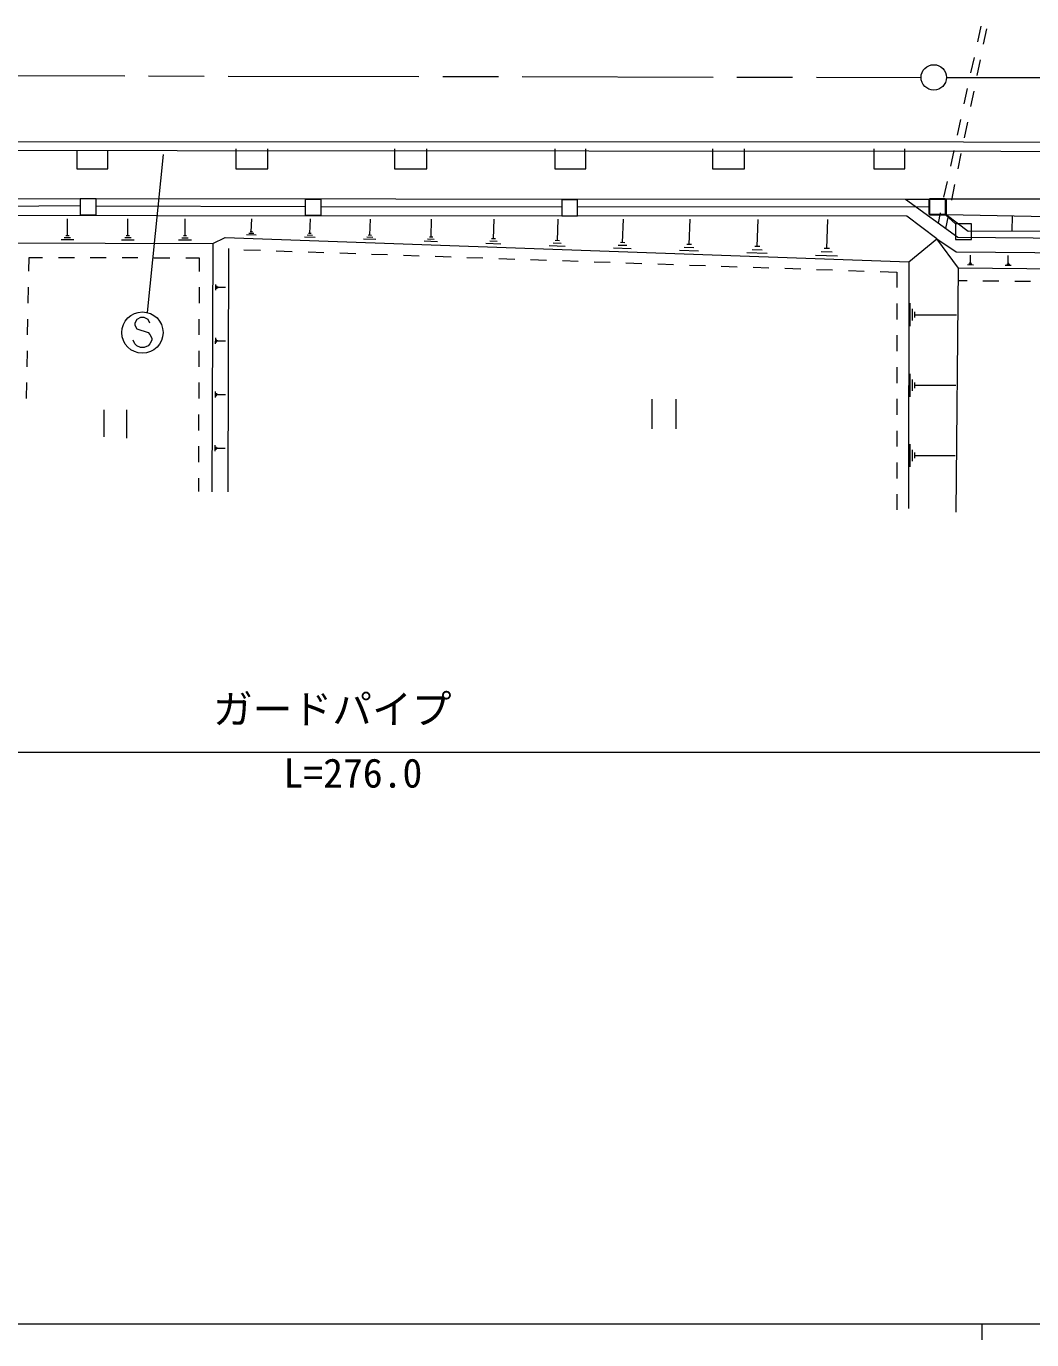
# Model space of a CAD drawing. Units: millimetres, scale not verified. Extents: x 40000 to 680000, y 20000 to 380000.
# Drawn here: x 207924 to 271146, y 204000 to 286606 of the extents above; entities that cross this region are included whole.
import ezdxf
from ezdxf.enums import TextEntityAlignment as Align

# ---------------------------------------------------------------- set-up
doc = ezdxf.new("R2010")
doc.units = ezdxf.units.MM
doc.header["$LTSCALE"] = 1000
doc.linetypes.add('CHAIN', pattern=[18.5, 12, -1.5, 3.5, -1.5])
for name, color, linetype, lineweight in [('M-BGD', 7, 'Continuous', 13), ('M-BMK', 2, 'CHAIN', 13), ('M-BMK-ROW', 30, 'Continuous', 13), ('M-BMK-SRVR', 3, 'Continuous', 13), ('M-STR-HTXT', 7, 'Continuous', 13), ('M-STR-STRC', 7, 'Continuous', 13), ('M-STR-STRD', 7, 'Continuous', 13), ('M-TTL-BAND', 7, 'Continuous', 13)]:
    doc.layers.add(name, color=color, linetype=linetype, lineweight=lineweight)
doc.styles.add('ＭＳ ゴシック', font='')
doc.styles.get('ＭＳ ゴシック').set_extended_font_data('MS Gothic')

msp = doc.modelspace()

# ---------------------------------------------------------------- linework, layer by layer
at = {"layer": 'M-BGD'}
for p, q in [((267751, 285629), (267963, 286606)), ((268297, 286451), (268097, 285471)), ((267327, 283674), (267539, 284652)), ((267897, 284491), (267697, 283511)), ((266902, 281720), (267114, 282697)), ((267497, 282532), (267297, 281552)), ((266478, 279765), (266690, 280743)), ((267097, 280572), (266897, 279592)), ((266053, 277811), (266266, 278788)), ((266697, 278612), (266497, 277632)), ((265629, 275857), (265841, 276834)), ((266297, 276653), (266097, 275673)), ((360002, 275871), (265767, 275726)), ((216202, 274692), (186131, 274700)), ((210512, 273434), (210515, 274492)), ((214311, 273425), (214314, 274491)), ((263301, 274655), (216202, 274692)), ((217905, 273418), (217908, 274491)), ((222074, 273675), (222104, 274488)), ((225761, 273568), (225794, 274485)), ((229527, 273460), (229563, 274482)), ((233373, 273349), (233414, 274479)), ((237303, 273235), (237347, 274476)), ((241317, 273119), (241366, 274473)), ((245417, 273001), (245470, 274469)), ((249606, 272880), (249663, 274466)), ((253885, 272757), (253946, 274463)), ((258255, 272630), (258321, 274459)), ((265177, 273227), (263301, 274655)), ((265275, 274227), (265417, 274879)), ((265897, 274693), (265734, 273893)), ((269922, 273727), (269936, 274678)), ((210611, 273433), (210413, 273434)), ((214411, 273425), (214212, 273426)), ((222372, 273460), (221762, 273482)), ((222223, 273567), (221918, 273578)), ((222151, 273672), (221998, 273677)), ((225929, 273447), (225585, 273460)), ((225847, 273565), (225675, 273571)), ((229623, 273456), (229431, 273463)), ((174266, 273076), (219660, 272945)), ((210908, 273168), (210114, 273170)), ((210710, 273301), (210313, 273302)), ((214710, 273158), (213911, 273160)), ((214511, 273292), (214111, 273293)), ((218306, 273149), (217502, 273151)), ((218106, 273284), (217703, 273285)), ((218005, 273418), (217804, 273419)), ((219660, 272945), (219589, 257318)), ((219660, 272945), (220429, 273330)), ((220429, 273330), (263410, 271788)), ((220623, 257318), (220668, 272639)), ((226096, 273327), (225409, 273351)), ((229901, 273190), (229134, 273218)), ((229714, 273325), (229330, 273339)), ((233787, 273051), (232939, 273081)), ((233580, 273200), (233156, 273215)), ((233479, 273345), (233268, 273352)), ((237757, 272908), (236827, 272942)), ((237530, 273072), (237065, 273088)), ((237419, 273231), (237187, 273239)), ((241812, 272763), (240797, 272799)), ((241565, 272941), (241057, 272959)), ((241444, 273115), (241190, 273124)), ((245955, 272614), (244854, 272654)), ((245686, 272808), (245135, 272827)), ((245555, 272996), (245280, 273006)), ((249896, 272671), (249301, 272693)), ((249755, 272875), (249457, 272885)), ((254044, 272751), (253725, 272762)), ((258427, 272624), (258084, 272637)), ((263410, 271788), (265177, 273227)), ((266549, 271400), (265177, 273227)), ((208086, 271194), (208102, 272061)), ((208102, 272061), (208948, 272060)), ((209948, 272059), (210948, 272058)), ((211948, 272056), (212948, 272055)), ((213948, 272054), (214948, 272053)), ((215948, 272052), (216948, 272051)), ((217948, 272049), (218795, 272048)), ((218795, 272048), (218792, 271192)), ((221595, 272556), (222643, 272520)), ((223642, 272485), (224642, 272451)), ((225641, 272416), (226641, 272382)), ((227640, 272348), (228639, 272313)), ((229639, 272279), (230638, 272244)), ((231638, 272210), (232637, 272175)), ((233636, 272141), (234636, 272106)), ((235635, 272072), (236635, 272038)), ((237634, 272003), (238634, 271969)), ((239633, 271934), (240632, 271900)), ((241632, 271865), (242631, 271831)), ((243631, 271796), (244630, 271762)), ((250186, 272462), (248997, 272505)), ((254509, 272307), (253229, 272353)), ((254197, 272532), (253557, 272555)), ((258925, 272149), (257553, 272198)), ((258590, 272390), (257904, 272414)), ((263410, 271788), (263402, 256273)), ((267290, 271717), (267296, 272218)), ((269669, 271693), (269674, 272198)), ((245629, 271728), (246629, 271693)), ((247628, 271659), (248628, 271624)), ((249627, 271590), (250626, 271555)), ((251626, 271521), (252625, 271486)), ((253625, 271452), (254624, 271418)), ((255623, 271383), (256623, 271349)), ((257622, 271314), (258622, 271280)), ((259621, 271245), (260620, 271211)), ((261620, 271176), (262667, 271140)), ((262667, 271140), (262668, 270170)), ((266399, 256048), (266549, 271400)), ((291909, 271130), (266549, 271400)), ((267477, 271590), (267101, 271594)), ((267384, 271653), (267196, 271655)), ((267337, 271717), (267243, 271718)), ((269857, 271565), (269478, 271569)), ((269763, 271629), (269574, 271631)), ((269716, 271692), (269622, 271693)), ((208049, 269194), (208067, 270194)), ((218789, 270192), (218785, 269193)), ((219846, 270007), (219848, 270375)), ((219908, 270099), (219909, 270283)), ((219970, 270144), (219970, 270236)), ((219970, 270190), (220461, 270188)), ((267077, 270596), (266541, 270604)), ((269077, 270570), (268077, 270583)), ((271077, 270544), (270077, 270557)), ((262668, 269170), (262668, 268170)), ((263508, 267736), (263509, 269192)), ((263654, 268100), (263654, 268828)), ((263799, 268282), (263800, 268646)), ((208011, 267195), (208030, 268195)), ((218782, 268193), (218779, 267193)), ((263799, 268464), (266420, 268462)), ((219831, 266634), (219833, 267005)), ((219893, 266726), (219894, 266912)), ((219955, 266773), (219956, 266865)), ((219956, 266819), (220451, 266817)), ((262668, 267170), (262668, 266170)), ((207974, 265195), (207993, 266195)), ((218776, 266193), (218773, 265193)), ((262669, 265170), (262669, 264170)), ((263506, 263311), (263507, 264746)), ((263650, 263669), (263650, 264387)), ((207936, 263195), (207955, 264195)), ((218769, 264193), (218766, 263193)), ((219816, 263258), (219817, 263632)), ((219879, 263351), (219879, 263538)), ((263793, 263849), (263793, 264208)), ((263793, 264028), (266377, 264027)), ((219941, 263398), (219942, 263491)), ((219941, 263445), (220441, 263442)), ((247253, 263158), (247253, 261296)), ((248777, 263158), (248777, 261296)), ((262669, 263170), (262669, 262170)), ((212794, 262481), (212794, 260788)), ((214233, 262481), (214233, 260703)), ((218763, 262193), (218760, 261193)), ((262669, 261170), (262670, 260170)), ((219800, 259879), (219802, 260256)), ((263504, 258906), (263504, 260321)), ((218757, 260193), (218753, 259193)), ((219864, 259973), (219865, 260162)), ((219927, 260020), (219927, 260114)), ((219927, 260067), (220431, 260065)), ((263645, 259260), (263646, 259967)), ((263787, 259436), (263787, 259790)), ((263787, 259613), (266334, 259612)), ((262670, 259170), (262670, 258170)), ((218750, 258193), (218747, 257337)), ((262670, 257170), (262670, 256201))]:
    msp.add_line(p, q, dxfattribs=at)
for points in [[(211100, 278798), (211100, 277636), (213048, 277636), (213048, 278796)], [(221091, 278906), (221091, 277636), (223123, 277636), (223123, 278906)], [(231082, 278906), (231082, 277636), (233114, 277636), (233114, 278906)], [(241157, 278906), (241157, 277636), (243104, 277636), (243104, 278906)], [(251063, 278906), (251063, 277636), (253095, 277636), (253095, 278906)], [(261223, 278906), (261223, 277636), (263170, 277636), (263170, 278906)], [(84218, 275916), (199094, 275764), (263214, 275728), (266500, 273336), (290217, 273137), (312875, 272515)], [(263214, 275728), (265767, 275726), (265764, 274759), (264706, 274758), (264706, 275727)], [(265764, 274759), (309620, 273916), (311432, 274754), (330469, 273979), (360396, 272986)], [(265764, 274759), (267149, 273714), (274053, 273746), (310666, 273389)], [(265177, 273227), (266390, 272426), (293558, 272192), (309720, 271436), (310997, 270618), (310985, 270138), (330676, 269553), (363867, 268352), (365530, 267296)]]:
    msp.add_lwpolyline(points, dxfattribs=at)
at = {"layer": 'M-BMK'}
for p, q in [((165113, 283580), (264187, 283390)), ((265787, 283388), (368457, 283347))]:
    msp.add_line(p, q, dxfattribs=at)
at = {"layer": 'M-BMK-ROW'}
for p, q in [((202626, 275265), (211313, 275344)), ((212313, 275746), (211313, 275746)), ((211313, 275746), (211313, 274746)), ((212313, 274746), (212313, 275746)), ((212313, 275323), (225465, 275270)), ((226465, 275718), (225465, 275718)), ((225465, 275718), (225465, 274718)), ((226465, 274718), (226465, 275718)), ((226465, 275254), (241590, 275268)), ((242590, 275680), (241590, 275680)), ((241590, 275680), (241590, 274680)), ((242590, 274680), (242590, 275680)), ((242590, 275270), (264719, 275255)), ((265719, 275750), (264719, 275750)), ((264719, 275750), (264719, 274750)), ((265719, 274750), (265719, 275750)), ((211313, 274746), (212313, 274746)), ((225465, 274718), (226465, 274718)), ((241590, 274680), (242590, 274680)), ((264719, 274750), (265719, 274750)), ((265719, 274750), (266362, 274186)), ((267362, 274186), (266362, 274186)), ((266362, 274186), (266362, 273186)), ((267362, 273186), (267362, 274186)), ((266362, 273186), (267362, 273186))]:
    msp.add_line(p, q, dxfattribs=at)
at = {"layer": 'M-BMK-SRVR'}
msp.add_circle((264987, 283389), 800, dxfattribs=at)
at = {"layer": 'M-STR-HTXT'}
msp.add_line((87439, 240973), (358586, 240940), dxfattribs=at)
at = {"layer": 'M-STR-STRC'}
for p, q in [((215553, 268598), (216550, 278544)), ((214872, 268167), (214754, 267931)), ((214754, 267931), (214754, 267813)), ((214754, 267813), (214872, 267577)), ((215108, 268286), (214872, 268167)), ((215345, 268286), (215108, 268286)), ((215581, 268167), (215345, 268286)), ((215699, 267931), (215581, 268167)), ((214754, 266631), (214636, 266867)), ((214872, 267577), (215581, 267340)), ((215581, 267340), (215699, 267222)), ((215699, 267222), (215817, 266986)), ((215817, 266867), (215699, 266631)), ((215817, 266986), (215817, 266867)), ((214872, 266513), (214754, 266631)), ((215108, 266395), (214872, 266513)), ((215345, 266395), (215108, 266395)), ((215581, 266513), (215345, 266395)), ((215699, 266631), (215581, 266513))]:
    msp.add_line(p, q, dxfattribs=at)
msp.add_circle((215226, 267340), 1300, dxfattribs=at)
at = {"layer": 'M-STR-STRD'}
msp.add_lwpolyline([(372961, 279189), (266863, 279313), (87752, 279353), (87861, 278901), (372820, 278663)], close=True, dxfattribs=at)
at = {"layer": 'M-TTL-BAND'}
for p, q in [((40000, 205000), (579000, 205000)), ((268000, 205000), (268000, 204000))]:
    msp.add_line(p, q, dxfattribs=at)

# ---------------------------------------------------------------- texts
at = {"layer": 'M-STR-HTXT', "style": 'ＭＳ ゴシック'}
for s, p in [('ガードパイプ', (227164, 242192)), ('L=276.0', (228462, 238175))]:
    msp.add_text(s, height=1833, dxfattribs=at).set_placement(p, align=Align.BOTTOM_CENTER)

doc.saveas('drawing.dxf')
